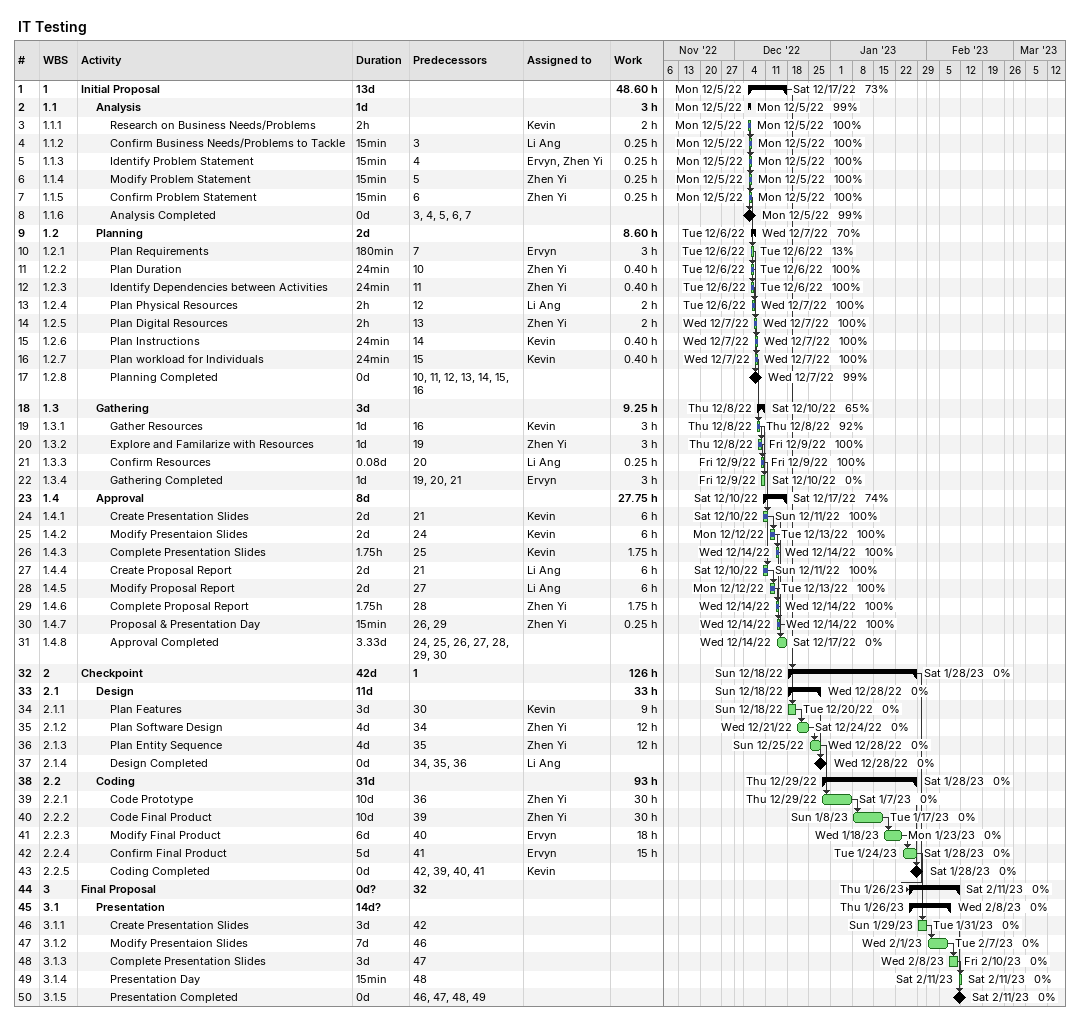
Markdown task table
IT Testing

| ID | WBS | Task | Duration | Start | Finish | Predecessors | Resources | % complete | Work (h) |
|---|---|---|---|---|---|---|---|---|---|
| 1 | 1 | **Initial Proposal** | 13d | 2022-12-05 | 2022-12-17 |  |  | 73 | 48.60 |
| 2 | 1.1 | **Analysis** | 1d | 2022-12-05 | 2022-12-05 |  |  | 99 | 3 |
| 3 | 1.1.1 | Research on Business Needs/Problems | 2h | 2022-12-05 | 2022-12-05 |  | Kevin | 100 | 2 |
| 4 | 1.1.2 | Confirm Business Needs/Problems to Tackle | 15min | 2022-12-05 | 2022-12-05 | 3 | Li Ang | 100 | 0.25 |
| 5 | 1.1.3 | Identify Problem Statement | 15min | 2022-12-05 | 2022-12-05 | 4 | Ervyn, Zhen Yi | 100 | 0.25 |
| 6 | 1.1.4 | Modify Problem Statement | 15min | 2022-12-05 | 2022-12-05 | 5 | Zhen Yi | 100 | 0.25 |
| 7 | 1.1.5 | Confirm Problem Statement | 15min | 2022-12-05 | 2022-12-05 | 6 | Zhen Yi | 100 | 0.25 |
| 8 | 1.1.6 | Analysis Completed | 0d | 2022-12-05 | 2022-12-05 | 3, 4, 5, 6, 7 |  | 99 |  |
| 9 | 1.2 | **Planning** | 2d | 2022-12-06 | 2022-12-07 |  |  | 70 | 8.60 |
| 10 | 1.2.1 | Plan Requirements | 180min | 2022-12-06 | 2022-12-06 | 7 | Ervyn | 13 | 3 |
| 11 | 1.2.2 | Plan Duration | 24min | 2022-12-06 | 2022-12-06 | 10 | Zhen Yi | 100 | 0.40 |
| 12 | 1.2.3 | Identify Dependencies between Activities | 24min | 2022-12-06 | 2022-12-06 | 11 | Zhen Yi | 100 | 0.40 |
| 13 | 1.2.4 | Plan Physical Resources | 2h | 2022-12-06 | 2022-12-07 | 12 | Li Ang | 100 | 2 |
| 14 | 1.2.5 | Plan Digital Resources | 2h | 2022-12-07 | 2022-12-07 | 13 | Zhen Yi | 100 | 2 |
| 15 | 1.2.6 | Plan Instructions | 24min | 2022-12-07 | 2022-12-07 | 14 | Kevin | 100 | 0.40 |
| 16 | 1.2.7 | Plan workload for Individuals | 24min | 2022-12-07 | 2022-12-07 | 15 | Kevin | 100 | 0.40 |
| 17 | 1.2.8 | Planning Completed | 0d | 2022-12-07 | 2022-12-07 | 10, 11, 12, 13, 14, 15, 16 |  | 99 |  |
| 18 | 1.3 | **Gathering** | 3d | 2022-12-08 | 2022-12-10 |  |  | 65 | 9.25 |
| 19 | 1.3.1 | Gather Resources | 1d | 2022-12-08 | 2022-12-08 | 16 | Kevin | 92 | 3 |
| 20 | 1.3.2 | Explore and Familarize with Resources | 1d | 2022-12-08 | 2022-12-09 | 19 | Zhen Yi | 100 | 3 |
| 21 | 1.3.3 | Confirm Resources | 0.08d | 2022-12-09 | 2022-12-09 | 20 | Li Ang | 100 | 0.25 |
| 22 | 1.3.4 | Gathering Completed | 1d | 2022-12-09 | 2022-12-10 | 19, 20, 21 | Ervyn | 0 | 3 |
| 23 | 1.4 | **Approval** | 8d | 2022-12-10 | 2022-12-17 |  |  | 74 | 27.75 |
| 24 | 1.4.1 | Create Presentation Slides | 2d | 2022-12-10 | 2022-12-11 | 21 | Kevin | 100 | 6 |
| 25 | 1.4.2 | Modify Presentaion Slides | 2d | 2022-12-12 | 2022-12-13 | 24 | Kevin | 100 | 6 |
| 26 | 1.4.3 | Complete Presentation Slides | 1.75h | 2022-12-14 | 2022-12-14 | 25 | Kevin | 100 | 1.75 |
| 27 | 1.4.4 | Create Proposal Report | 2d | 2022-12-10 | 2022-12-11 | 21 | Li Ang | 100 | 6 |
| 28 | 1.4.5 | Modify Proposal Report | 2d | 2022-12-12 | 2022-12-13 | 27 | Li Ang | 100 | 6 |
| 29 | 1.4.6 | Complete Proposal Report | 1.75h | 2022-12-14 | 2022-12-14 | 28 | Zhen Yi | 100 | 1.75 |
| 30 | 1.4.7 | Proposal & Presentation Day | 15min | 2022-12-14 | 2022-12-14 | 26, 29 | Zhen Yi | 100 | 0.25 |
| 31 | 1.4.8 | Approval Completed | 3.33d | 2022-12-14 | 2022-12-17 | 24, 25, 26, 27, 28, 29, 30 |  | 0 |  |
| 32 | 2 | **Checkpoint** | 42d | 2022-12-18 | 2023-01-28 | 1 |  | 0 | 126 |
| 33 | 2.1 | **Design** | 11d | 2022-12-18 | 2022-12-28 |  |  | 0 | 33 |
| 34 | 2.1.1 | Plan Features | 3d | 2022-12-18 | 2022-12-20 | 30 | Kevin | 0 | 9 |
| 35 | 2.1.2 | Plan Software Design | 4d | 2022-12-21 | 2022-12-24 | 34 | Zhen Yi | 0 | 12 |
| 36 | 2.1.3 | Plan Entity Sequence | 4d | 2022-12-25 | 2022-12-28 | 35 | Zhen Yi | 0 | 12 |
| 37 | 2.1.4 | Design Completed | 0d | 2022-12-28 | 2022-12-28 | 34, 35, 36 | Li Ang | 0 |  |
| 38 | 2.2 | **Coding** | 31d | 2022-12-29 | 2023-01-28 |  |  | 0 | 93 |
| 39 | 2.2.1 | Code Prototype | 10d | 2022-12-29 | 2023-01-07 | 36 | Zhen Yi | 0 | 30 |
| 40 | 2.2.2 | Code Final Product | 10d | 2023-01-08 | 2023-01-17 | 39 | Zhen Yi | 0 | 30 |
| 41 | 2.2.3 | Modify Final Product | 6d | 2023-01-18 | 2023-01-23 | 40 | Ervyn | 0 | 18 |
| 42 | 2.2.4 | Confirm Final Product | 5d | 2023-01-24 | 2023-01-28 | 41 | Ervyn | 0 | 15 |
| 43 | 2.2.5 | Coding Completed | 0d | 2023-01-28 | 2023-01-28 | 42, 39, 40, 41 | Kevin | 0 |  |
| 44 | 3 | **Final Proposal** | 0d? | 2023-01-26 | 2023-02-11 | 32 |  | 0 |  |
| 45 | 3.1 | **Presentation** | 14d? | 2023-01-26 | 2023-02-08 |  |  | 0 |  |
| 46 | 3.1.1 | Create Presentation Slides | 3d | 2023-01-29 | 2023-01-31 | 42 |  | 0 |  |
| 47 | 3.1.2 | Modify Presentaion Slides | 7d | 2023-02-01 | 2023-02-07 | 46 |  | 0 |  |
| 48 | 3.1.3 | Complete Presentation Slides | 3d | 2023-02-08 | 2023-02-10 | 47 |  | 0 |  |
| 49 | 3.1.4 | Presentation Day | 15min | 2023-02-11 | 2023-02-11 | 48 |  | 0 |  |
| 50 | 3.1.5 | Presentation Completed | 0d | 2023-02-11 | 2023-02-11 | 46, 47, 48, 49 |  | 0 |  |
